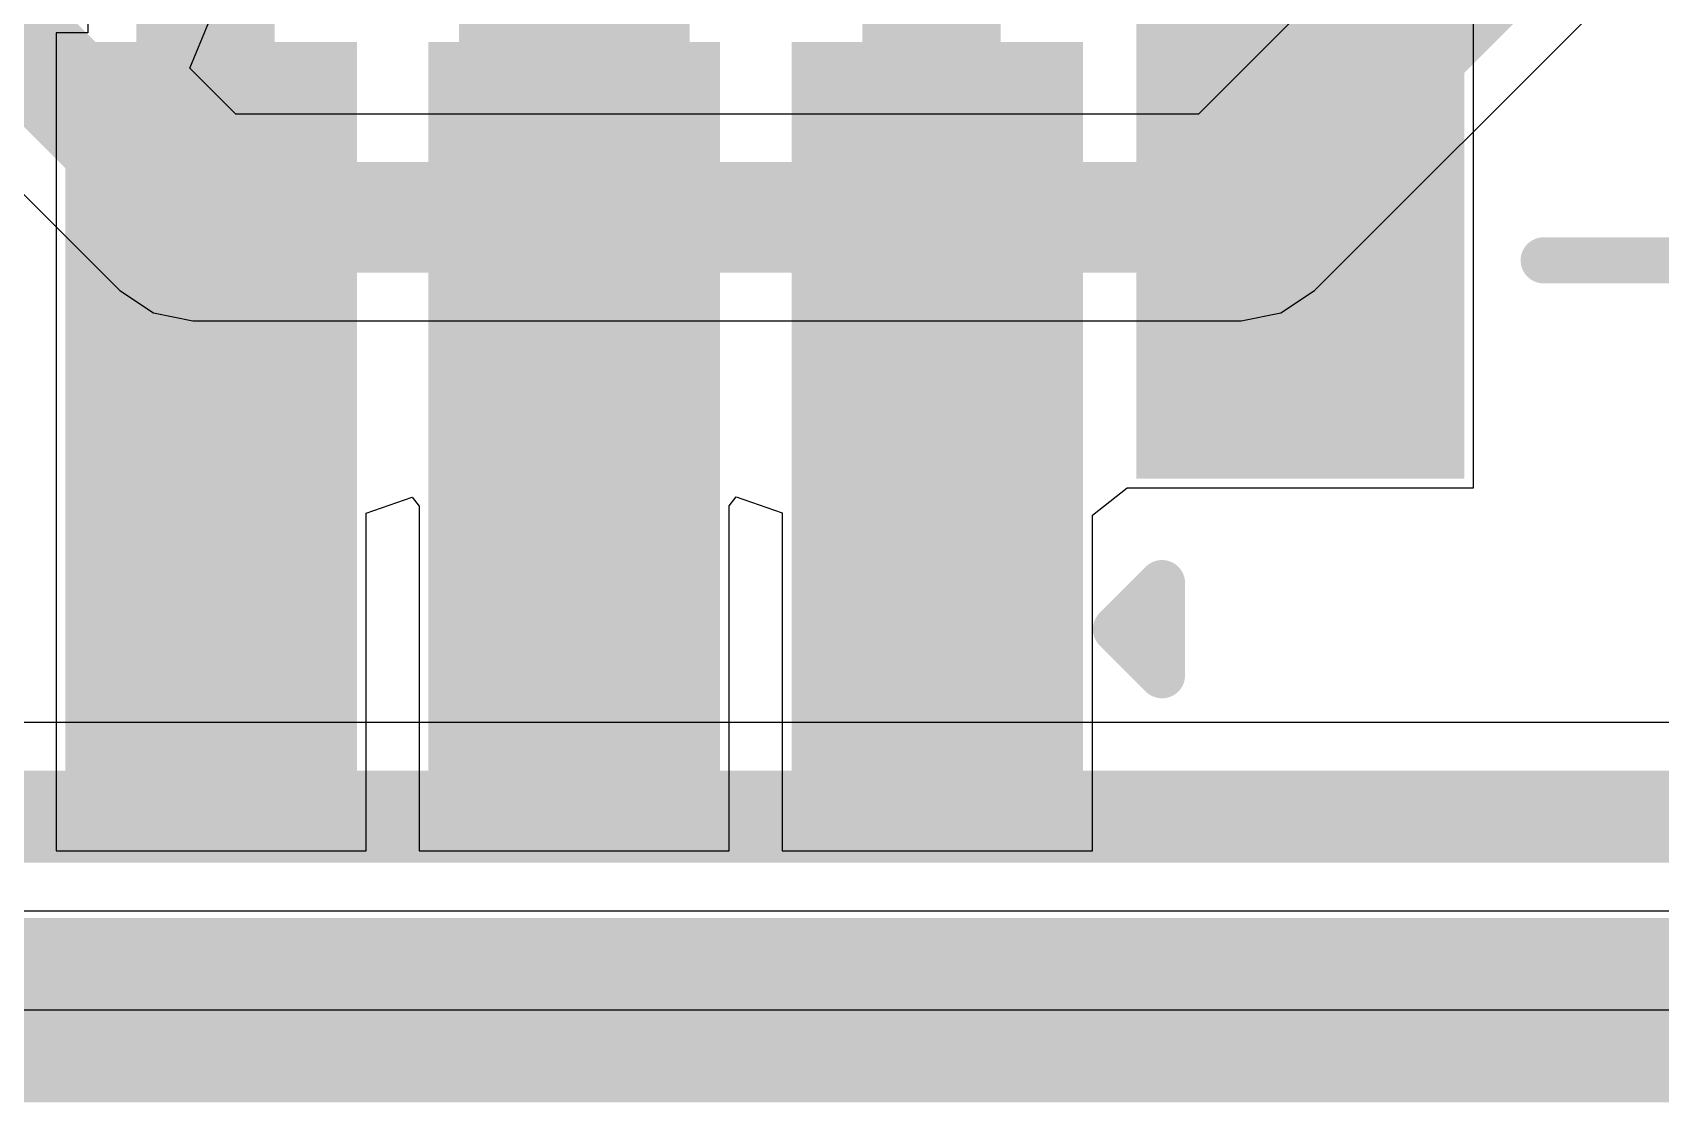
# Model space of a CAD drawing. Header units: inches. Extents: x -0.2 to 15.8, y 0 to 3.5.
# Drawn here: x 0.6359 to 0.8125, y -0.01 to 0.1061 of the extents above; entities that cross this region are included whole.
import ezdxf

# ---------------------------------------------------------------- set-up
doc = ezdxf.new("R2010")
doc.units = ezdxf.units.IN
doc.header["$MEASUREMENT"] = 0
for name, color, linetype in [('Board Outline', 76, 'Continuous'), ('Bottom Layer', 5, 'Continuous'), ('Signal_1', 16, 'Continuous'), ('Signal_2', 76, 'Continuous'), ('Top Layer', 1, 'Continuous'), ('Top Overlay', 2, 'Continuous'), ('Top Paste', 8, 'Continuous'), ('Top Solder', 216, 'Continuous')]:
    doc.layers.add(name, color=color, linetype=linetype)

msp = doc.modelspace()

# ---------------------------------------------------------------- hatches: boundary and pattern name
at = {"layer": 'Top Layer'}
for points in [[(0.78719, 0.06166), (0.75963, 0.06166), (0.75963, 0.22702), (0.78719, 0.22702)], [(0.66711, 0.02229), (0.64349, 0.02229), (0.64349, 0.10103), (0.66711, 0.10103)], [(0.70648, 0.02229), (0.68286, 0.02229), (0.68286, 0.10103), (0.70648, 0.10103)], [(0.74585, 0.02229), (0.72223, 0.02229), (0.72223, 0.10103), (0.74585, 0.10103)]]:
    msp.add_hatch(color=1, dxfattribs=at).paths.add_polyline_path(points)
at = {"layer": 'Top Paste'}
for points in [[(0.78719, 0.06166), (0.75963, 0.06166), (0.75963, 0.22702), (0.78719, 0.22702)], [(0.66711, 0.02229), (0.64349, 0.02229), (0.64349, 0.10103), (0.66711, 0.10103)], [(0.70648, 0.02229), (0.68286, 0.02229), (0.68286, 0.10103), (0.70648, 0.10103)], [(0.74585, 0.02229), (0.72223, 0.02229), (0.72223, 0.10103), (0.74585, 0.10103)]]:
    msp.add_hatch(color=8, dxfattribs=at).paths.add_polyline_path(points)
at = {"layer": 'Top Solder'}
for points in [[(0.79119, 0.05766), (0.75563, 0.05766), (0.75563, 0.23102), (0.79119, 0.23102)], [(0.67111, 0.01829), (0.63949, 0.01829), (0.63949, 0.10503), (0.67111, 0.10503)], [(0.71048, 0.01829), (0.67886, 0.01829), (0.67886, 0.10503), (0.71048, 0.10503)], [(0.74985, 0.01829), (0.71823, 0.01829), (0.71823, 0.10503), (0.74985, 0.10503)]]:
    msp.add_hatch(color=216, dxfattribs=at).paths.add_polyline_path(points)

# ---------------------------------------------------------------- linework, layer by layer
at = {"layer": 'Board Outline', "const_width": 0.02}
msp.add_lwpolyline([(0, 0), (1.772, 0)], dxfattribs=at)
at = {"layer": 'Bottom Layer'}
for p, q in [((0.88007, 0.21493), (0.76235, 0.09722)), ((0.77493, 0.07807), (0.89265, 0.19578)), ((0.61627, 0.10719), (0.64539, 0.07807)), ((0.65299, 0.10219), (0.65506, 0.10719)), ((0.65796, 0.09722), (0.65299, 0.10219)), ((0.76235, 0.09722), (0.65796, 0.09722)), ((0.64539, 0.07807), (0.64539, 0.07807)), ((0.64539, 0.07807), (0.64903, 0.07564)), ((0.77129, 0.07564), (0.77493, 0.07807)), ((0.64903, 0.07564), (0.65332, 0.07478)), ((0.65332, 0.07478), (0.65332, 0.07478)), ((0.65332, 0.07478), (0.767, 0.07478)), ((0.767, 0.07478), (0.77129, 0.07564)), ((0.767, 0.07478), (0.767, 0.07478)), ((1.772, 0), (0, 0))]:
    msp.add_line(p, q, dxfattribs=at)
at = {"layer": 'Bottom Layer', "const_width": 0.012}
for points in [[(0.767, 0.086), (0.888, 0.207)], [(0.61532, 0.124), (0.65332, 0.086)], [(0.65332, 0.086), (0.767, 0.086)]]:
    msp.add_lwpolyline(points, dxfattribs=at)
at = {"layer": 'Bottom Layer', "const_width": 0.006}
for points in [[(0.65032, 0.086, 1), (0.65632, 0.086, 1)], [(0.65032, 0.086, 1), (0.65632, 0.086, 1)], [(0.764, 0.086, 1), (0.77, 0.086, 1)], [(0.764, 0.086, 1), (0.77, 0.086, 1)]]:
    msp.add_lwpolyline(points, format="xyb", close=True, dxfattribs=at)
at = {"layer": 'Signal_1'}
for p, q in [((0.86546, 0.0312), (0.45129, 0.0312)), ((0.217, 0.0108), (1.65, 0.0108)), ((1.772, 0), (0, 0))]:
    msp.add_line(p, q, dxfattribs=at)
at = {"layer": 'Signal_1', "const_width": 0.01}
msp.add_lwpolyline([(0.217, 0.021), (1.65, 0.021)], dxfattribs=at)
at = {"layer": 'Signal_2'}
msp.add_line((1.772, 0), (0, 0), dxfattribs=at)
at = {"layer": 'Top Layer'}
for p, q in [((0.79219, 0.05666), (0.79219, 0.23202)), ((0.64192, 0.11297), (0.64192, 0.10603)), ((0.64192, 0.10603), (0.63849, 0.10603)), ((0.63849, 0.10603), (0.63849, 0.01729)), ((0.75085, 0.05371), (0.75463, 0.05666)), ((0.75463, 0.05666), (0.75585, 0.05666)), ((0.75585, 0.05666), (0.79219, 0.05666)), ((0.67211, 0.05393), (0.67711, 0.05565)), ((0.67711, 0.05565), (0.67786, 0.05469)), ((0.71148, 0.05473), (0.71223, 0.05569)), ((0.71148, 0.01729), (0.71148, 0.05473)), ((0.71223, 0.05569), (0.71723, 0.05397)), ((0.67211, 0.01729), (0.67211, 0.05393)), ((0.67786, 0.05469), (0.67786, 0.01729)), ((0.71723, 0.05397), (0.71723, 0.01729)), ((0.75085, 0.01729), (0.75085, 0.05371)), ((0.63849, 0.01729), (0.67211, 0.01729)), ((0.67786, 0.01729), (0.71148, 0.01729)), ((0.71723, 0.01729), (0.75085, 0.01729)), ((1.772, 0), (0, 0))]:
    msp.add_line(p, q, dxfattribs=at)
for points, const_width in [([(0.69467, 0.06097), (0.69467, 0.124)], 0.025), ([(0.65467, 0.06032), (0.65467, 0.125)], 0.015), ([(0.73342, 0.06032), (0.73342, 0.124)], 0.015)]:
    msp.add_lwpolyline(points, dxfattribs=dict(at, const_width=const_width))
for points, const_width in [([(0.68842, 0.06097, 1), (0.70092, 0.06097, 1)], 0.0125), ([(0.65092, 0.06032, 1), (0.65842, 0.06032, 1)], 0.0075), ([(0.72967, 0.06032, 1), (0.73717, 0.06032, 1)], 0.0075)]:
    msp.add_lwpolyline(points, format="xyb", close=True, dxfattribs=dict(at, const_width=const_width))
at = {"layer": 'Top Overlay', "const_width": 0.005}
for points in [[(0.79979, 0.08135), (0.84428, 0.08135)], [(0.75341, 0.04134), (0.75841, 0.04634)], [(0.75841, 0.03634), (0.75841, 0.04634)], [(0.75341, 0.04134), (0.75841, 0.03634)]]:
    msp.add_lwpolyline(points, dxfattribs=at)
at = {"layer": 'Top Overlay', "const_width": 0.0025}
for points in [[(0.79854, 0.08135, 1), (0.80104, 0.08135, 1)], [(0.75716, 0.04634, 1), (0.75966, 0.04634, 1)], [(0.75716, 0.04634, 1), (0.75966, 0.04634, 1)], [(0.75216, 0.04134, 1), (0.75466, 0.04134, 1)], [(0.75216, 0.04134, 1), (0.75466, 0.04134, 1)], [(0.75716, 0.03634, 1), (0.75966, 0.03634, 1)], [(0.75716, 0.03634, 1), (0.75966, 0.03634, 1)]]:
    msp.add_lwpolyline(points, format="xyb", close=True, dxfattribs=at)

doc.saveas('drawing.dxf')
